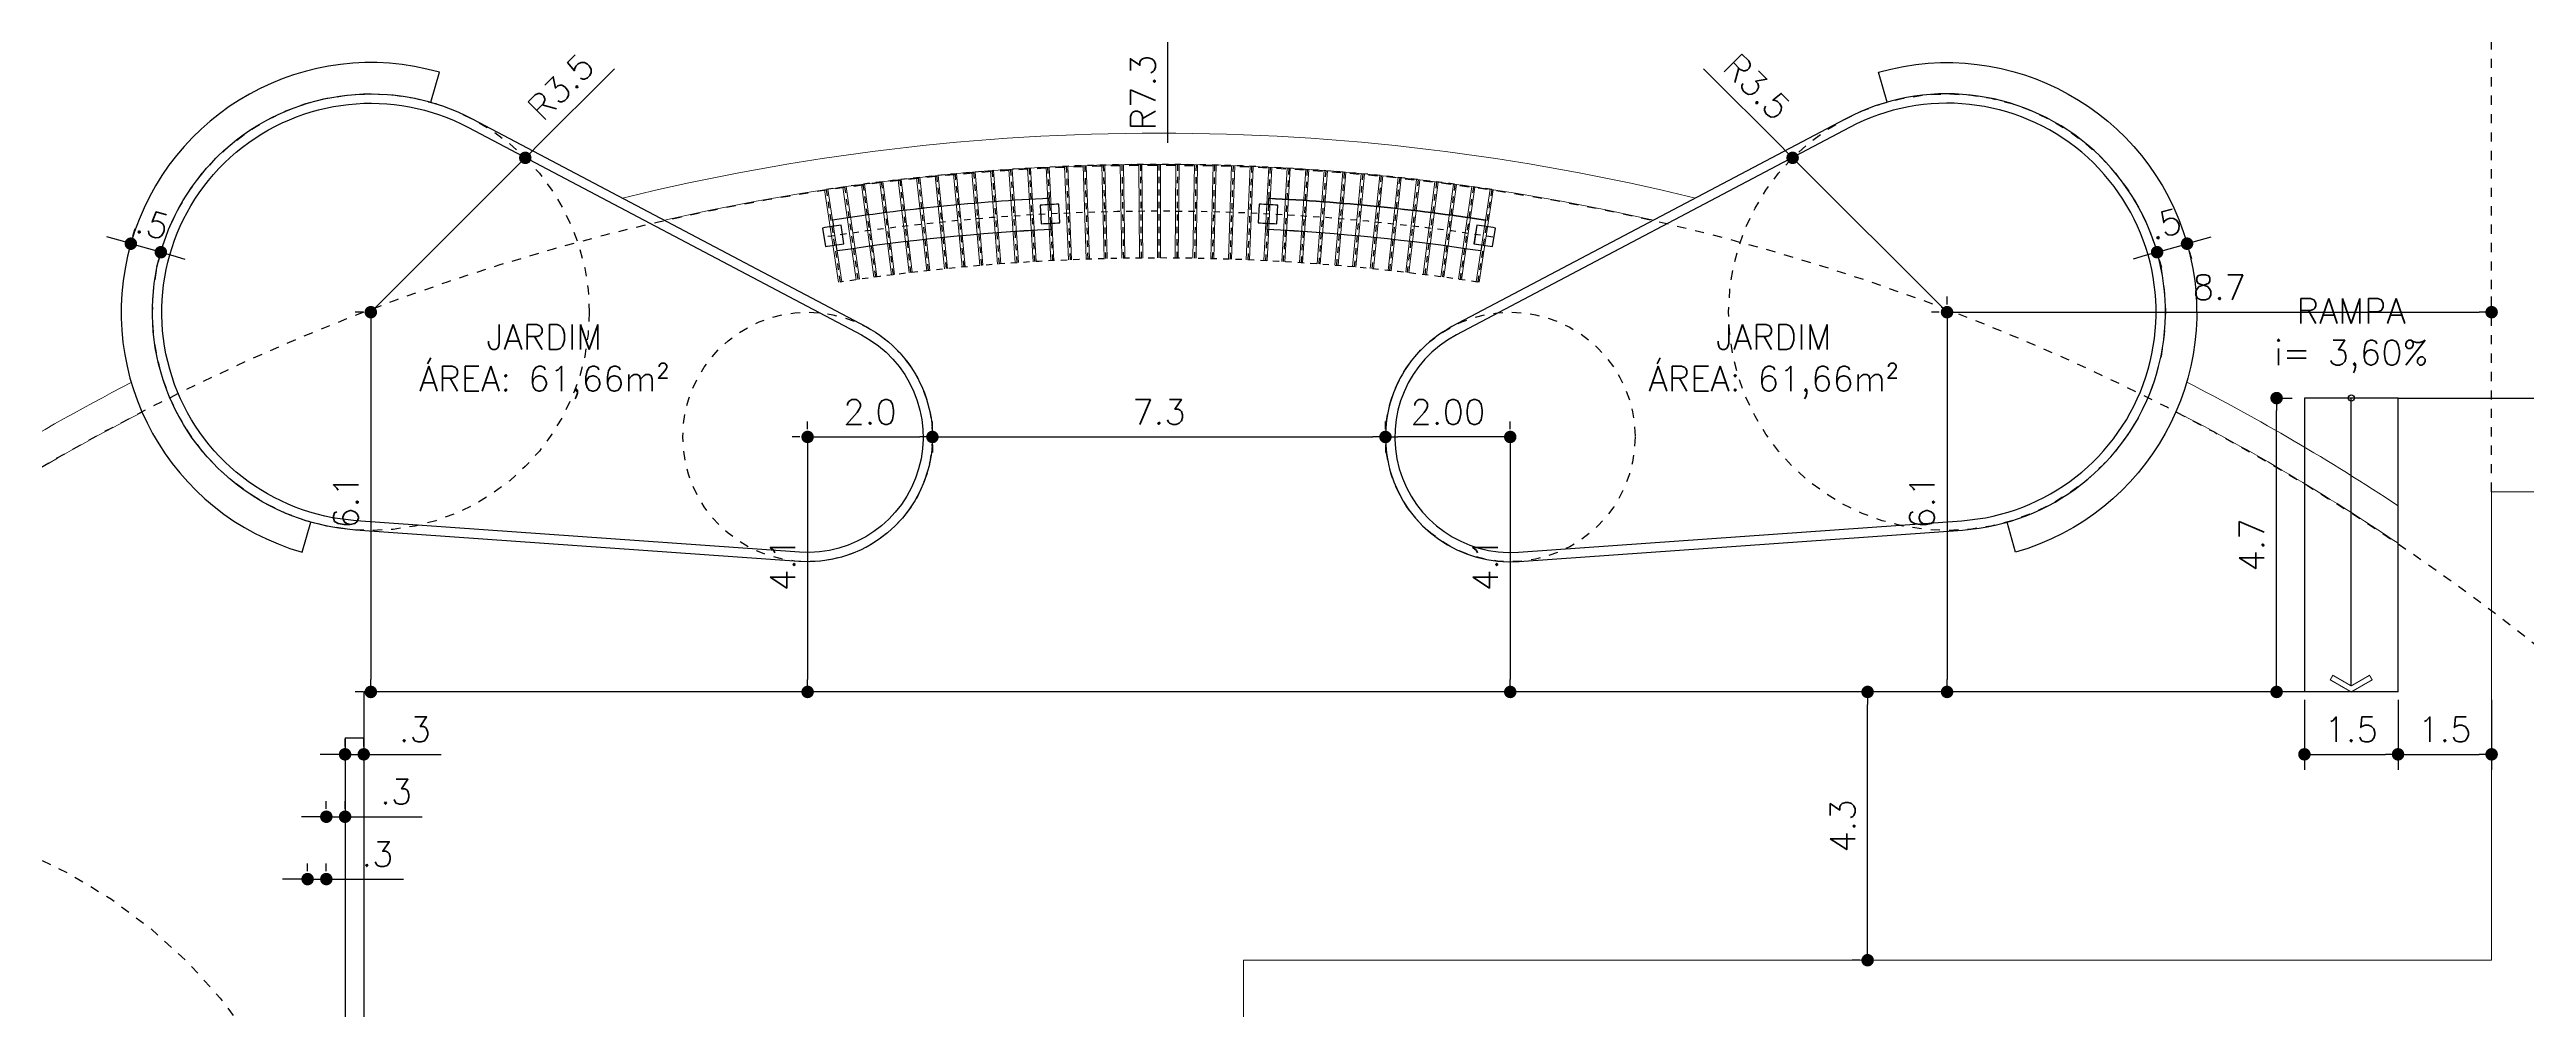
# Model space of a CAD drawing. Extents: x 387222 to 388513, y 9633222 to 9634061.
# Drawn here: x 387967.58 to 388007.27, y 9633348.58 to 9633363.97 of the extents above; entities that cross this region are included whole.
import ezdxf

# ---------------------------------------------------------------- set-up
doc = ezdxf.new("R2010")
doc.units = 0
doc.header["$LTSCALE"] = 0.049213
doc.header["$PDSIZE"] = -2.5
doc.linetypes.add('ACAD_PROJEÇÃO', pattern=[0.2, 0.1, -0.1])
doc.linetypes.add('DASHDOT', pattern=[1, 0.5, -0.25, 0, -0.25])
doc.layers.get('Defpoints').update_dxf_attribs({"color": 8})
for name, color, linetype in [('AI-Cotas', 12, 'Continuous'), ('BANCO', 2, 'Continuous'), ('Camada 1', 7, 'Continuous'), ('EIXO', 253, 'DASHDOT'), ('MEIO-FIO', 3, 'Continuous'), ('P2', 2, 'Continuous'), ('P6', 4, 'Continuous'), ('PROJEÇÃO', 8, 'ACAD_PROJEÇÃO'), ('Texto', 2, 'Continuous')]:
    doc.layers.add(name, color=color, linetype=linetype)
for name, color, linetype, lineweight in [('ARQ_ALVENARIA', 1, 'Continuous', 0), ('ARQ_PISO', 7, 'Continuous', 13), ('CARAMANCHÃO', 2, 'Continuous', 13)]:
    doc.layers.add(name, color=color, linetype=linetype, lineweight=lineweight)
doc.styles.add('COTA_200', font='romans.shx', dxfattribs={"height": 0.4})
doc.styles.add('RS200', font='romans.shx', dxfattribs={"height": 0.4})
doc.dimstyles.new('Cota 200', dxfattribs={"dimscale": 0.2, "dimtxt": 0.4, "dimasz": 1, "dimexe": 1.25, "dimexo": 0.625, "dimgap": 1, "dimtad": 1, "dimzin": 4, "dimdsep": 46, "dimtxsty": 'RS200', "dimblk": 'DOT', "dimcen": 0.1, "dimclrt": 2, "dimadec": 0, "dimazin": 0, "dimtfac": 1, "dimtix": 1, "dimtmove": 0, "dimatfit": 3, "dimldrblk": 'DOT', "dimfxl": 1, "dimarcsym": 0})

# ---------------------------------------------------------------- blocks, each defined once
blk = doc.blocks.new('Car 01')
at = {"layer": 'BANCO'}
for radius, start, end in [(35, 92.88, 98.5991), (35, 81.4009, 87.12), (34.5, 92.88, 98.5985), (34.5, 81.4015, 87.12)]:
    blk.add_arc((-0.291, -34.749), radius, start, end, dxfattribs=at)
at = {"layer": 'CARAMANCHÃO'}
for points in [[(-5.06, 0.429), (-4.86, -1.057)], [(-5.011, 0.436), (-4.81, -1.05)], [(-4.765, 0.468), (-4.577, -1.02)], [(-4.716, 0.474), (-4.528, -1.014)], [(-4.47, 0.504), (-4.295, -0.985)], [(-4.42, 0.51), (-4.245, -0.979)], [(-4.175, 0.538), (-4.012, -0.953)], [(-4.125, 0.544), (-3.962, -0.948)], [(-3.879, 0.569), (-3.728, -0.923)], [(-3.829, 0.574), (-3.679, -0.918)], [(-3.583, 0.598), (-3.445, -0.895)], [(-3.533, 0.603), (-3.395, -0.891)], [(-3.287, 0.625), (-3.161, -0.87)], [(-3.237, 0.629), (-3.111, -0.866)], [(-2.99, 0.648), (-2.877, -0.847)], [(-2.94, 0.652), (-2.827, -0.843)], [(-2.694, 0.67), (-2.593, -0.827)], [(-2.644, 0.673), (-2.543, -0.823)], [(-2.397, 0.689), (-2.309, -0.809)], [(-2.347, 0.692), (-2.259, -0.806)], [(-2.1, 0.705), (-2.024, -0.793)], [(-2.05, 0.708), (-1.974, -0.79)], [(-1.803, 0.719), (-1.74, -0.78)], [(-1.753, 0.721), (-1.69, -0.778)], [(-1.505, 0.73), (-1.455, -0.769)], [(-1.456, 0.732), (-1.405, -0.767)], [(-1.208, 0.739), (-1.171, -0.76)], [(-1.158, 0.741), (-1.121, -0.759)], [(-0.911, 0.746), (-0.886, -0.754)], [(-0.861, 0.747), (-0.836, -0.753)], [(-0.614, 0.75), (-0.601, -0.75)], [(-0.564, 0.75), (-0.551, -0.75)], [(-0.316, 0.751), (-0.316, -0.749)], [(-0.266, 0.751), (-0.266, -0.749)], [(-0.019, 0.75), (-0.031, -0.75)], [(0.031, 0.75), (0.019, -0.75)], [(0.279, 0.747), (0.254, -0.753)], [(0.329, 0.746), (0.304, -0.754)], [(0.576, 0.741), (0.538, -0.759)], [(0.626, 0.739), (0.588, -0.76)], [(0.873, 0.732), (0.823, -0.767)], [(0.923, 0.73), (0.873, -0.769)], [(1.17, 0.721), (1.108, -0.778)], [(1.22, 0.719), (1.158, -0.78)], [(1.468, 0.708), (1.392, -0.79)], [(1.518, 0.705), (1.442, -0.793)], [(1.765, 0.692), (1.677, -0.806)], [(1.814, 0.689), (1.727, -0.809)], [(2.061, 0.673), (1.961, -0.823)], [(2.111, 0.67), (2.011, -0.827)], [(2.358, 0.652), (2.245, -0.843)], [(2.408, 0.648), (2.295, -0.847)], [(2.655, 0.629), (2.529, -0.866)], [(2.704, 0.625), (2.579, -0.87)], [(2.951, 0.603), (2.813, -0.891)], [(3.001, 0.598), (2.863, -0.895)], [(3.247, 0.574), (3.096, -0.918)], [(3.297, 0.569), (3.146, -0.923)], [(3.543, 0.544), (3.38, -0.948)], [(3.592, 0.538), (3.429, -0.953)], [(3.838, 0.51), (3.663, -0.979)], [(3.888, 0.504), (3.712, -0.985)], [(4.133, 0.474), (3.945, -1.014)], [(4.183, 0.468), (3.995, -1.02)], [(4.428, 0.436), (4.228, -1.05)], [(4.478, 0.429), (4.277, -1.057)], [(-5.649, 0.345), (-5.424, -1.138)], [(-5.599, 0.352), (-5.374, -1.131)], [(-5.355, 0.388), (-5.142, -1.097)], [(-5.305, 0.395), (-5.092, -1.089)], [(4.723, 0.395), (4.51, -1.089)], [(4.772, 0.388), (4.56, -1.097)], [(5.017, 0.352), (4.792, -1.131)], [(5.067, 0.345), (4.841, -1.138)]]:
    blk.add_lwpolyline(points, dxfattribs=at)
at = {"layer": 'EIXO'}
for points in [[(-5.035, 0.433), (-4.835, -1.054)], [(-4.74, 0.471), (-4.552, -1.017)], [(-4.445, 0.507), (-4.27, -0.982)], [(-4.15, 0.541), (-3.987, -0.95)], [(-3.854, 0.572), (-3.703, -0.92)], [(-3.558, 0.601), (-3.42, -0.893)], [(-3.262, 0.627), (-3.136, -0.868)], [(-2.965, 0.65), (-2.852, -0.845)], [(-2.669, 0.672), (-2.568, -0.825)], [(-2.372, 0.69), (-2.284, -0.807)], [(-2.075, 0.706), (-1.999, -0.792)], [(-1.778, 0.72), (-1.715, -0.779)], [(-1.481, 0.731), (-1.43, -0.768)], [(-1.183, 0.74), (-1.146, -0.76)], [(-0.886, 0.746), (-0.861, -0.754)], [(-0.589, 0.75), (-0.576, -0.75)], [(-0.291, 0.751), (-0.291, -0.749)], [(0.006, 0.75), (-0.006, -0.75)], [(0.304, 0.746), (0.279, -0.754)], [(0.601, 0.74), (0.563, -0.76)], [(0.898, 0.731), (0.848, -0.768)], [(1.195, 0.72), (1.133, -0.779)], [(1.493, 0.706), (1.417, -0.792)], [(1.79, 0.69), (1.702, -0.807)], [(2.086, 0.672), (1.986, -0.825)], [(2.383, 0.65), (2.27, -0.845)], [(2.679, 0.627), (2.554, -0.868)], [(2.976, 0.601), (2.838, -0.893)], [(3.272, 0.572), (3.121, -0.92)], [(3.567, 0.541), (3.404, -0.95)], [(3.863, 0.507), (3.687, -0.982)], [(4.158, 0.471), (3.97, -1.017)], [(4.453, 0.433), (4.253, -1.054)], [(-5.624, 0.348), (-5.399, -1.135)], [(-5.33, 0.392), (-5.117, -1.093)], [(4.748, 0.392), (4.535, -1.093)], [(5.042, 0.348), (4.817, -1.135)]]:
    blk.add_lwpolyline(points, dxfattribs=at)
for radius, start, end in [(35.5, 81.36, 98.64), (34.75, 81.1385, 98.8615), (34, 81.36, 98.64)]:
    blk.add_arc((-0.291, -34.749), radius, start, end, dxfattribs=at)
at = {"layer": 'P6'}
for points in [[(-2.179, -0.201, -0.002168), (-1.88, -0.186), (-1.895, 0.113, 0.002149), (-2.194, 0.098)], [(1.297, -0.186, -0.002168), (1.597, -0.201), (1.612, 0.098, 0.002149), (1.313, 0.113)], [(-5.637, -0.565, -0.002168), (-5.34, -0.52), (-5.386, -0.224, 0.002149), (-5.682, -0.269)], [(4.758, -0.52, -0.002168), (5.055, -0.565), (5.1, -0.269, 0.002149), (4.803, -0.224)]]:
    blk.add_lwpolyline(points, format="xyb", close=True, dxfattribs=at)
blk = doc.blocks.new('_Dot')
at = {"color": 0, "linetype": 'ByBlock', "lineweight": -2}
blk.add_line((-0.5, 0), (-1, 0), dxfattribs=at)
at = {"color": 0, "linetype": 'ByBlock', "const_width": 0.5}
blk.add_lwpolyline([(-0.25, 0, 1), (0.25, 0, 1)], format="xyb", close=True, dxfattribs=at)
blk = doc.blocks.new('*D184')
at = {"layer": 'AI-Cotas', "color": 0, "lineweight": -2, "transparency": 16777216}
for p, q in [((387972.601, 9633359.757), (387972.476, 9633359.757)), ((387972.726, 9633359.557), (387972.726, 9633353.87)), ((387972.601, 9633353.67), (387972.476, 9633353.67))]:
    blk.add_line(p, q, dxfattribs=at)
at = {"layer": 'Defpoints', "color": 0, "transparency": 16777216}
for p in [(387972.726, 9633359.757), (387972.726, 9633353.67), (387972.726, 9633353.67)]:
    blk.add_point(p, dxfattribs=at)
at = {"layer": 'AI-Cotas', "color": 0, "lineweight": -2, "transparency": 16777216, "xscale": 0.2, "yscale": 0.2, "zscale": 0.2}
for p, rotation in [((387972.726, 9633359.757), 90), ((387972.726, 9633353.67), 270)]:
    blk.add_blockref('_Dot', p, dxfattribs=dict(at, rotation=rotation))
at = {"layer": 'AI-Cotas', "color": 2, "transparency": 16777216, "insert": (387972.326, 9633356.713), "char_height": 0.4, "attachment_point": 5, "rotation": 90, "style": 'RS200'}
blk.add_mtext('6.1', dxfattribs=at)
blk = doc.blocks.new('*D185')
at = {"layer": 'AI-Cotas', "color": 0, "lineweight": -2, "transparency": 16777216}
for p, q in [((387979.601, 9633357.757), (387979.476, 9633357.757)), ((387979.726, 9633357.557), (387979.726, 9633353.87)), ((387979.601, 9633353.67), (387979.476, 9633353.67))]:
    blk.add_line(p, q, dxfattribs=at)
at = {"layer": 'Defpoints', "color": 0, "transparency": 16777216}
for p in [(387979.726, 9633357.757), (387979.726, 9633353.67), (387979.726, 9633353.67)]:
    blk.add_point(p, dxfattribs=at)
at = {"layer": 'AI-Cotas', "color": 0, "lineweight": -2, "transparency": 16777216, "xscale": 0.2, "yscale": 0.2, "zscale": 0.2}
for p, rotation in [((387979.726, 9633357.757), 90), ((387979.726, 9633353.67), 270)]:
    blk.add_blockref('_Dot', p, dxfattribs=dict(at, rotation=rotation))
at = {"layer": 'AI-Cotas', "color": 2, "transparency": 16777216, "insert": (387979.326, 9633355.713), "char_height": 0.4, "attachment_point": 5, "rotation": 90, "style": 'RS200'}
blk.add_mtext('4.1', dxfattribs=at)
blk = doc.blocks.new('*D186')
at = {"layer": 'AI-Cotas', "color": 0, "lineweight": -2, "transparency": 16777216}
for p, q in [((387976.629, 9633363.659), (387975.342, 9633362.373)), ((387972.726, 9633359.757), (387975.201, 9633362.231))]:
    blk.add_line(p, q, dxfattribs=at)
at = {"layer": 'Defpoints', "color": 0, "transparency": 16777216}
for p in [(387975.201, 9633362.231), (387972.726, 9633359.757)]:
    blk.add_point(p, dxfattribs=at)
at = {"layer": 'AI-Cotas', "color": 0, "lineweight": -2, "transparency": 16777216, "xscale": 0.2, "yscale": 0.2, "zscale": 0.2, "rotation": 225.0000001078052}
blk.add_blockref('_Dot', (387975.201, 9633362.231), dxfattribs=at)
at = {"layer": 'AI-Cotas', "color": 2, "transparency": 16777216, "insert": (387975.773, 9633363.37), "char_height": 0.4, "attachment_point": 5, "rotation": 45, "style": 'RS200'}
blk.add_mtext('R3.5', dxfattribs=at)
blk = doc.blocks.new('*D187')
at = {"layer": 'AI-Cotas', "color": 0, "lineweight": -2, "transparency": 16777216}
for p, q in [((387979.726, 9633357.882), (387979.726, 9633358.007)), ((387979.926, 9633357.757), (387981.526, 9633357.757)), ((387981.726, 9633357.632), (387981.726, 9633357.507))]:
    blk.add_line(p, q, dxfattribs=at)
at = {"layer": 'Defpoints', "color": 0, "transparency": 16777216}
for p in [(387979.726, 9633357.757), (387981.726, 9633357.757), (387981.726, 9633357.757)]:
    blk.add_point(p, dxfattribs=at)
at = {"layer": 'AI-Cotas', "color": 0, "lineweight": -2, "transparency": 16777216, "xscale": 0.2, "yscale": 0.2, "zscale": 0.2, "rotation": 180}
blk.add_blockref('_Dot', (387979.726, 9633357.757), dxfattribs=at)
at = {"layer": 'AI-Cotas', "color": 0, "lineweight": -2, "transparency": 16777216, "xscale": 0.2, "yscale": 0.2, "zscale": 0.2}
blk.add_blockref('_Dot', (387981.726, 9633357.757), dxfattribs=at)
at = {"layer": 'AI-Cotas', "color": 2, "transparency": 16777216, "insert": (387980.726, 9633358.157), "char_height": 0.4, "attachment_point": 5, "style": 'RS200'}
blk.add_mtext('2.0', dxfattribs=at)
blk = doc.blocks.new('*D188')
at = {"layer": 'AI-Cotas', "color": 0, "lineweight": -2, "transparency": 16777216}
for p, q in [((387997.861, 9633359.757), (387997.736, 9633359.757)), ((387997.986, 9633359.557), (387997.986, 9633353.87)), ((387997.861, 9633353.67), (387997.736, 9633353.67))]:
    blk.add_line(p, q, dxfattribs=at)
at = {"layer": 'Defpoints', "color": 0, "transparency": 16777216}
for p in [(387997.986, 9633359.757), (387997.986, 9633353.67), (387997.986, 9633353.67)]:
    blk.add_point(p, dxfattribs=at)
at = {"layer": 'AI-Cotas', "color": 0, "lineweight": -2, "transparency": 16777216, "xscale": 0.2, "yscale": 0.2, "zscale": 0.2}
for p, rotation in [((387997.986, 9633359.757), 90), ((387997.986, 9633353.67), 270)]:
    blk.add_blockref('_Dot', p, dxfattribs=dict(at, rotation=rotation))
at = {"layer": 'AI-Cotas', "color": 2, "transparency": 16777216, "insert": (387997.586, 9633356.713), "char_height": 0.4, "attachment_point": 5, "rotation": 90, "style": 'RS200'}
blk.add_mtext('6.1', dxfattribs=at)
blk = doc.blocks.new('*D189')
at = {"layer": 'AI-Cotas', "color": 0, "lineweight": -2, "transparency": 16777216}
for p, q in [((387990.861, 9633357.757), (387990.736, 9633357.757)), ((387990.986, 9633357.557), (387990.986, 9633353.87)), ((387990.861, 9633353.67), (387990.736, 9633353.67))]:
    blk.add_line(p, q, dxfattribs=at)
at = {"layer": 'Defpoints', "color": 0, "transparency": 16777216}
for p in [(387990.986, 9633357.757), (387990.986, 9633353.67), (387990.986, 9633353.67)]:
    blk.add_point(p, dxfattribs=at)
at = {"layer": 'AI-Cotas', "color": 0, "lineweight": -2, "transparency": 16777216, "xscale": 0.2, "yscale": 0.2, "zscale": 0.2}
for p, rotation in [((387990.986, 9633357.757), 90), ((387990.986, 9633353.67), 270)]:
    blk.add_blockref('_Dot', p, dxfattribs=dict(at, rotation=rotation))
at = {"layer": 'AI-Cotas', "color": 2, "transparency": 16777216, "insert": (387990.586, 9633355.713), "char_height": 0.4, "attachment_point": 5, "rotation": 90, "style": 'RS200'}
blk.add_mtext('4.1', dxfattribs=at)
blk = doc.blocks.new('*D190')
at = {"layer": 'AI-Cotas', "color": 0, "lineweight": -2, "transparency": 16777216}
for p, q in [((387994.084, 9633363.659), (387995.37, 9633362.373)), ((387997.986, 9633359.757), (387995.511, 9633362.231))]:
    blk.add_line(p, q, dxfattribs=at)
at = {"layer": 'Defpoints', "color": 0, "transparency": 16777216}
for p in [(387995.511, 9633362.231), (387997.986, 9633359.757)]:
    blk.add_point(p, dxfattribs=at)
at = {"layer": 'AI-Cotas', "color": 0, "lineweight": -2, "transparency": 16777216, "xscale": 0.2, "yscale": 0.2, "zscale": 0.2, "rotation": 314.9999999137558}
blk.add_blockref('_Dot', (387995.511, 9633362.231), dxfattribs=at)
at = {"layer": 'AI-Cotas', "color": 2, "transparency": 16777216, "insert": (387994.939, 9633363.37), "char_height": 0.4, "attachment_point": 5, "rotation": 315, "style": 'RS200'}
blk.add_mtext('R3.5', dxfattribs=at)
blk = doc.blocks.new('*D191')
at = {"layer": 'AI-Cotas', "color": 0, "lineweight": -2, "transparency": 16777216}
for p, q in [((387990.986, 9633357.882), (387990.986, 9633358.007)), ((387988.986, 9633357.632), (387988.986, 9633357.507)), ((387990.786, 9633357.757), (387989.186, 9633357.757))]:
    blk.add_line(p, q, dxfattribs=at)
at = {"layer": 'Defpoints', "color": 0, "transparency": 16777216}
for p in [(387988.986, 9633357.757), (387988.986, 9633357.757), (387990.986, 9633357.757)]:
    blk.add_point(p, dxfattribs=at)
at = {"layer": 'AI-Cotas', "color": 0, "lineweight": -2, "transparency": 16777216, "xscale": 0.2, "yscale": 0.2, "zscale": 0.2, "rotation": 180}
blk.add_blockref('_Dot', (387988.986, 9633357.757), dxfattribs=at)
at = {"layer": 'AI-Cotas', "color": 0, "lineweight": -2, "transparency": 16777216, "xscale": 0.2, "yscale": 0.2, "zscale": 0.2}
blk.add_blockref('_Dot', (387990.986, 9633357.757), dxfattribs=at)
at = {"layer": 'AI-Cotas', "color": 2, "transparency": 16777216, "insert": (387989.986, 9633358.157), "char_height": 0.4, "attachment_point": 5, "style": 'RS200'}
blk.add_mtext('2.00', dxfattribs=at)
blk = doc.blocks.new('*D199')
at = {"layer": 'AI-Cotas', "color": 0, "lineweight": -2, "transparency": 16777216}
for p, q in [((387997.986, 9633359.882), (387997.986, 9633360.007)), ((388006.713, 9633359.882), (388006.713, 9633360.007)), ((387998.186, 9633359.757), (388006.513, 9633359.757))]:
    blk.add_line(p, q, dxfattribs=at)
at = {"layer": 'Defpoints', "color": 0, "transparency": 16777216}
for p in [(387997.986, 9633359.757), (388006.713, 9633359.757), (388006.713, 9633359.757)]:
    blk.add_point(p, dxfattribs=at)
at = {"layer": 'AI-Cotas', "color": 0, "lineweight": -2, "transparency": 16777216, "xscale": 0.2, "yscale": 0.2, "zscale": 0.2, "rotation": 180}
blk.add_blockref('_Dot', (387997.986, 9633359.757), dxfattribs=at)
at = {"layer": 'AI-Cotas', "color": 0, "lineweight": -2, "transparency": 16777216, "xscale": 0.2, "yscale": 0.2, "zscale": 0.2}
blk.add_blockref('_Dot', (388006.713, 9633359.757), dxfattribs=at)
at = {"layer": 'AI-Cotas', "color": 2, "transparency": 16777216, "insert": (388002.35, 9633360.157), "char_height": 0.4, "attachment_point": 5, "style": 'RS200'}
blk.add_mtext('8.7', dxfattribs=at)
blk = doc.blocks.new('*D200')
at = {"layer": 'AI-Cotas', "color": 0, "lineweight": -2, "transparency": 16777216}
for p, q in [((387981.726, 9633357.882), (387981.726, 9633358.007)), ((387988.986, 9633357.882), (387988.986, 9633358.007)), ((387981.926, 9633357.757), (387988.786, 9633357.757))]:
    blk.add_line(p, q, dxfattribs=at)
at = {"layer": 'Defpoints', "color": 0, "transparency": 16777216}
for p in [(387981.726, 9633357.757), (387988.986, 9633357.757), (387988.986, 9633357.757)]:
    blk.add_point(p, dxfattribs=at)
at = {"layer": 'AI-Cotas', "color": 0, "lineweight": -2, "transparency": 16777216, "xscale": 0.2, "yscale": 0.2, "zscale": 0.2, "rotation": 180}
blk.add_blockref('_Dot', (387981.726, 9633357.757), dxfattribs=at)
at = {"layer": 'AI-Cotas', "color": 0, "lineweight": -2, "transparency": 16777216, "xscale": 0.2, "yscale": 0.2, "zscale": 0.2}
blk.add_blockref('_Dot', (387988.986, 9633357.757), dxfattribs=at)
at = {"layer": 'AI-Cotas', "color": 2, "transparency": 16777216, "insert": (387985.356, 9633358.157), "char_height": 0.4, "attachment_point": 5, "style": 'RS200'}
blk.add_mtext('7.3', dxfattribs=at)
blk = doc.blocks.new('*D219')
at = {"layer": 'AI-Cotas', "color": 0, "lineweight": -2, "transparency": 16777216}
for p, q in [((387985.5, 9633371.739), (387985.5, 9633364.489)), ((387985.5, 9633362.47), (387985.5, 9633364.289))]:
    blk.add_line(p, q, dxfattribs=at)
at = {"layer": 'Defpoints', "color": 0, "transparency": 16777216}
for p in [(387985.5, 9633371.739), (387985.5, 9633364.489)]:
    blk.add_point(p, dxfattribs=at)
at = {"layer": 'AI-Cotas', "color": 0, "lineweight": -2, "transparency": 16777216, "xscale": 0.2, "yscale": 0.2, "zscale": 0.2, "rotation": 90}
blk.add_blockref('_Dot', (387985.5, 9633364.489), dxfattribs=at)
at = {"layer": 'AI-Cotas', "color": 2, "transparency": 16777216, "insert": (387985.1, 9633363.279), "char_height": 0.4, "attachment_point": 5, "rotation": 90, "style": 'RS200'}
blk.add_mtext('R7.3', dxfattribs=at)
blk = doc.blocks.new('*D303')
at = {"layer": 'AI-Cotas', "color": 0, "lineweight": -2, "transparency": 16777216}
for p, q in [((387996.588, 9633353.67), (387996.463, 9633353.67)), ((387996.713, 9633349.57), (387996.713, 9633353.47)), ((387996.588, 9633349.37), (387996.463, 9633349.37))]:
    blk.add_line(p, q, dxfattribs=at)
at = {"layer": 'Defpoints', "color": 0, "transparency": 16777216}
for p in [(387996.713, 9633353.67), (387996.713, 9633353.67), (387996.713, 9633349.37)]:
    blk.add_point(p, dxfattribs=at)
at = {"layer": 'AI-Cotas', "color": 0, "lineweight": -2, "transparency": 16777216, "xscale": 0.2, "yscale": 0.2, "zscale": 0.2}
for p, rotation in [((387996.713, 9633353.67), 90), ((387996.713, 9633349.37), 270)]:
    blk.add_blockref('_Dot', p, dxfattribs=dict(at, rotation=rotation))
at = {"layer": 'AI-Cotas', "color": 2, "transparency": 16777216, "insert": (387996.313, 9633351.52), "char_height": 0.4, "attachment_point": 5, "rotation": 90, "style": 'RS200'}
blk.add_mtext('4.3', dxfattribs=at)
blk = doc.blocks.new('*D305')
at = {"layer": 'AI-Cotas', "color": 0, "lineweight": -2, "transparency": 16777216}
for p, q in [((387972.313, 9633352.795), (387972.313, 9633352.92)), ((387972.613, 9633352.795), (387972.613, 9633352.92)), ((387972.113, 9633352.67), (387971.913, 9633352.67)), ((387972.313, 9633352.67), (387972.613, 9633352.67)), ((387972.813, 9633352.67), (387973.851, 9633352.67))]:
    blk.add_line(p, q, dxfattribs=at)
at = {"layer": 'Defpoints', "color": 0, "transparency": 16777216}
for p in [(387972.313, 9633352.67), (387972.613, 9633352.67), (387972.613, 9633352.67)]:
    blk.add_point(p, dxfattribs=at)
at = {"layer": 'AI-Cotas', "color": 0, "lineweight": -2, "transparency": 16777216, "xscale": 0.2, "yscale": 0.2, "zscale": 0.2}
blk.add_blockref('_Dot', (387972.313, 9633352.67), dxfattribs=at)
at = {"layer": 'AI-Cotas', "color": 0, "lineweight": -2, "transparency": 16777216, "xscale": 0.2, "yscale": 0.2, "zscale": 0.2, "rotation": 180}
blk.add_blockref('_Dot', (387972.613, 9633352.67), dxfattribs=at)
at = {"layer": 'AI-Cotas', "color": 2, "transparency": 16777216, "insert": (387973.432, 9633353.07), "char_height": 0.4, "attachment_point": 5, "style": 'RS200'}
blk.add_mtext('.3', dxfattribs=at)
blk = doc.blocks.new('*D306')
at = {"layer": 'AI-Cotas', "color": 0, "lineweight": -2, "transparency": 16777216}
for p, q in [((387971.813, 9633351.67), (387971.613, 9633351.67)), ((387972.013, 9633351.795), (387972.013, 9633351.92)), ((387972.013, 9633351.67), (387972.313, 9633351.67)), ((387972.313, 9633351.795), (387972.313, 9633351.92)), ((387972.513, 9633351.67), (387973.551, 9633351.67))]:
    blk.add_line(p, q, dxfattribs=at)
at = {"layer": 'Defpoints', "color": 0, "transparency": 16777216}
for p in [(387972.013, 9633351.67), (387972.313, 9633351.67), (387972.313, 9633351.67)]:
    blk.add_point(p, dxfattribs=at)
at = {"layer": 'AI-Cotas', "color": 0, "lineweight": -2, "transparency": 16777216, "xscale": 0.2, "yscale": 0.2, "zscale": 0.2}
blk.add_blockref('_Dot', (387972.013, 9633351.67), dxfattribs=at)
at = {"layer": 'AI-Cotas', "color": 0, "lineweight": -2, "transparency": 16777216, "xscale": 0.2, "yscale": 0.2, "zscale": 0.2, "rotation": 180}
blk.add_blockref('_Dot', (387972.313, 9633351.67), dxfattribs=at)
at = {"layer": 'AI-Cotas', "color": 2, "transparency": 16777216, "insert": (387973.132, 9633352.07), "char_height": 0.4, "attachment_point": 5, "style": 'RS200'}
blk.add_mtext('.3', dxfattribs=at)
blk = doc.blocks.new('*D307')
at = {"layer": 'AI-Cotas', "color": 0, "lineweight": -2, "transparency": 16777216}
for p, q in [((387971.713, 9633350.795), (387971.713, 9633350.92)), ((387972.013, 9633350.795), (387972.013, 9633350.92)), ((387971.513, 9633350.67), (387971.313, 9633350.67)), ((387971.713, 9633350.67), (387972.013, 9633350.67)), ((387972.213, 9633350.67), (387973.251, 9633350.67))]:
    blk.add_line(p, q, dxfattribs=at)
at = {"layer": 'Defpoints', "color": 0, "transparency": 16777216}
for p in [(387971.713, 9633350.67), (387972.013, 9633350.67), (387972.013, 9633350.67)]:
    blk.add_point(p, dxfattribs=at)
at = {"layer": 'AI-Cotas', "color": 0, "lineweight": -2, "transparency": 16777216, "xscale": 0.2, "yscale": 0.2, "zscale": 0.2}
blk.add_blockref('_Dot', (387971.713, 9633350.67), dxfattribs=at)
at = {"layer": 'AI-Cotas', "color": 0, "lineweight": -2, "transparency": 16777216, "xscale": 0.2, "yscale": 0.2, "zscale": 0.2, "rotation": 180}
blk.add_blockref('_Dot', (387972.013, 9633350.67), dxfattribs=at)
at = {"layer": 'AI-Cotas', "color": 2, "transparency": 16777216, "insert": (387972.832, 9633351.07), "char_height": 0.4, "attachment_point": 5, "style": 'RS200'}
blk.add_mtext('.3', dxfattribs=at)
blk = doc.blocks.new('*D411')
at = {"layer": 'AI-Cotas', "color": 0, "lineweight": -2, "transparency": 16777216}
for p, q in [((388003.338, 9633358.38), (388003.517, 9633358.38)), ((388003.267, 9633353.87), (388003.267, 9633358.18)), ((388003.142, 9633353.67), (388003.017, 9633353.67))]:
    blk.add_line(p, q, dxfattribs=at)
at = {"layer": 'Defpoints', "color": 0, "transparency": 16777216}
for p in [(388003.213, 9633358.38), (388003.267, 9633358.38), (388003.267, 9633353.67)]:
    blk.add_point(p, dxfattribs=at)
at = {"layer": 'AI-Cotas', "color": 0, "lineweight": -2, "transparency": 16777216, "xscale": 0.2, "yscale": 0.2, "zscale": 0.2}
for p, rotation in [((388003.267, 9633358.38), 90), ((388003.267, 9633353.67), 270)]:
    blk.add_blockref('_Dot', p, dxfattribs=dict(at, rotation=rotation))
at = {"layer": 'AI-Cotas', "color": 2, "transparency": 16777216, "insert": (388002.867, 9633356.025), "char_height": 0.4, "attachment_point": 5, "rotation": 90, "style": 'RS200'}
blk.add_mtext('4.7', dxfattribs=at)
blk = doc.blocks.new('*D412')
at = {"layer": 'AI-Cotas', "color": 0, "lineweight": -2, "transparency": 16777216}
for p, q in [((388003.713, 9633353.545), (388003.713, 9633352.42)), ((388005.213, 9633353.545), (388005.213, 9633352.42)), ((388003.913, 9633352.67), (388005.013, 9633352.67))]:
    blk.add_line(p, q, dxfattribs=at)
at = {"layer": 'Defpoints', "color": 0, "transparency": 16777216}
for p in [(388003.713, 9633353.67), (388005.213, 9633353.67), (388005.213, 9633352.67)]:
    blk.add_point(p, dxfattribs=at)
at = {"layer": 'AI-Cotas', "color": 0, "lineweight": -2, "transparency": 16777216, "xscale": 0.2, "yscale": 0.2, "zscale": 0.2, "rotation": 180}
blk.add_blockref('_Dot', (388003.713, 9633352.67), dxfattribs=at)
at = {"layer": 'AI-Cotas', "color": 0, "lineweight": -2, "transparency": 16777216, "xscale": 0.2, "yscale": 0.2, "zscale": 0.2}
blk.add_blockref('_Dot', (388005.213, 9633352.67), dxfattribs=at)
at = {"layer": 'AI-Cotas', "color": 2, "transparency": 16777216, "insert": (388004.463, 9633353.07), "char_height": 0.4, "attachment_point": 5, "style": 'RS200'}
blk.add_mtext('1.5', dxfattribs=at)
blk = doc.blocks.new('*D415')
at = {"layer": 'AI-Cotas', "color": 0, "lineweight": -2, "transparency": 16777216}
for p, q in [((387968.688, 9633360.91), (387968.495, 9633360.965)), ((387969.361, 9633360.718), (387968.88, 9633360.855)), ((387968.914, 9633360.976), (387968.949, 9633361.096)), ((387969.326, 9633360.598), (387969.292, 9633360.478)), ((387969.553, 9633360.663), (387969.745, 9633360.608))]:
    blk.add_line(p, q, dxfattribs=at)
at = {"layer": 'Defpoints', "color": 0, "transparency": 16777216}
for p in [(387968.88, 9633360.855), (387968.88, 9633360.855), (387969.361, 9633360.718)]:
    blk.add_point(p, dxfattribs=at)
at = {"layer": 'AI-Cotas', "color": 0, "lineweight": -2, "transparency": 16777216, "xscale": 0.2, "yscale": 0.2, "zscale": 0.2}
for p, rotation in [((387968.88, 9633360.855), 344.0546040331019), ((387969.361, 9633360.718), 164.0546040331019)]:
    blk.add_blockref('_Dot', p, dxfattribs=dict(at, rotation=rotation))
at = {"layer": 'AI-Cotas', "color": 2, "transparency": 16777216, "insert": (387969.23, 9633361.171), "char_height": 0.4, "attachment_point": 5, "rotation": 344.0546, "style": 'RS200'}
blk.add_mtext('.5', dxfattribs=at)
blk = doc.blocks.new('*D416')
at = {"layer": 'AI-Cotas', "color": 0, "lineweight": -2, "transparency": 16777216}
for p, q in [((388001.352, 9633360.718), (388001.832, 9633360.855)), ((388002.025, 9633360.91), (388002.217, 9633360.965)), ((388001.159, 9633360.663), (388000.967, 9633360.608)), ((388001.386, 9633360.598), (388001.42, 9633360.478)), ((388001.867, 9633360.735), (388001.901, 9633360.615))]:
    blk.add_line(p, q, dxfattribs=at)
at = {"layer": 'Defpoints', "color": 0, "transparency": 16777216}
for p in [(388001.832, 9633360.855), (388001.832, 9633360.855), (388001.352, 9633360.718)]:
    blk.add_point(p, dxfattribs=at)
at = {"layer": 'AI-Cotas', "color": 0, "lineweight": -2, "transparency": 16777216, "xscale": 0.2, "yscale": 0.2, "zscale": 0.2}
for p, rotation in [((388001.352, 9633360.718), 15.94539589175936), ((388001.832, 9633360.855), 195.9453958917594)]:
    blk.add_blockref('_Dot', p, dxfattribs=dict(at, rotation=rotation))
at = {"layer": 'AI-Cotas', "color": 2, "transparency": 16777216, "insert": (388001.482, 9633361.171), "char_height": 0.4, "attachment_point": 5, "rotation": 15.9454, "style": 'RS200'}
blk.add_mtext('.5', dxfattribs=at)
blk = doc.blocks.new('*D477')
at = {"layer": 'AI-Cotas', "color": 0, "lineweight": -2, "transparency": 16777216}
for p, q in [((388005.213, 9633353.545), (388005.213, 9633352.42)), ((388006.713, 9633353.545), (388006.713, 9633352.42)), ((388005.413, 9633352.67), (388006.513, 9633352.67))]:
    blk.add_line(p, q, dxfattribs=at)
at = {"layer": 'Defpoints', "color": 0, "transparency": 16777216}
for p in [(388005.213, 9633353.67), (388006.713, 9633353.67), (388006.713, 9633352.67)]:
    blk.add_point(p, dxfattribs=at)
at = {"layer": 'AI-Cotas', "color": 0, "lineweight": -2, "transparency": 16777216, "xscale": 0.2, "yscale": 0.2, "zscale": 0.2, "rotation": 180}
blk.add_blockref('_Dot', (388005.213, 9633352.67), dxfattribs=at)
at = {"layer": 'AI-Cotas', "color": 0, "lineweight": -2, "transparency": 16777216, "xscale": 0.2, "yscale": 0.2, "zscale": 0.2}
blk.add_blockref('_Dot', (388006.713, 9633352.67), dxfattribs=at)
at = {"layer": 'AI-Cotas', "color": 2, "transparency": 16777216, "insert": (388005.963, 9633353.07), "char_height": 0.4, "attachment_point": 5, "style": 'RS200'}
blk.add_mtext('1.5', dxfattribs=at)

msp = doc.modelspace()

# ---------------------------------------------------------------- linework, layer by layer
at = {"layer": 'ARQ_ALVENARIA'}
msp.add_lwpolyline([(388006.713, 9633331.86), (388006.713, 9633339.37), (387986.713, 9633339.37), (387986.713, 9633349.37), (388006.713, 9633349.37), (388006.713, 9633356.88), (388014.713, 9633356.88), (388014.713, 9633351.87), (388022.713, 9633351.87), (388022.713, 9633336.87), (388014.713, 9633336.87), (388014.713, 9633331.86)], close=True, dxfattribs=at)
at = {"layer": 'ARQ_PISO'}
for points in [[(387993.953, 9633361.585, 0.121149), (387976.76, 9633361.585)], [(387993.281, 9633361.23, 0.11305), (387977.431, 9633361.23)], [(387968.888, 9633358.629, 0.077728), (387959.9, 9633352.072, -0.585999), (387944.786, 9633356.332, -0.585999)], [(388005.213, 9633356.655, 0.027271), (388001.827, 9633358.637)], [(387969.061, 9633358.155, 0.077278), (387960.254, 9633351.718, -0.535408), (387944.749, 9633354.825, -0.535408)], [(388005.213, 9633356.053, 0.029153), (388001.655, 9633358.163)]]:
    msp.add_lwpolyline(points, format="xyb", dxfattribs=at)
at = {"layer": 'BANCO'}
for points in [[(387973.688, 9633363.122), (387973.825, 9633363.603, 0.999985), (387971.627, 9633355.91), (387971.765, 9633356.391)], [(387996.887, 9633363.603, -0.999981), (387999.085, 9633355.91)], [(387983.603, 9633361.481), (387983.598, 9633361.582, 0.024959), (387980.123, 9633361.233), (387980.138, 9633361.133)], [(387987.11, 9633361.481), (387987.115, 9633361.582, -0.024959), (387990.589, 9633361.233), (387990.574, 9633361.133)], [(387983.618, 9633361.182), (387983.623, 9633361.083, 0.024957), (387980.198, 9633360.738), (387980.183, 9633360.836)], [(387990.529, 9633360.836), (387990.514, 9633360.738, 0.024957), (387987.09, 9633361.083), (387987.095, 9633361.182)]]:
    msp.add_lwpolyline(points, format="xyb", dxfattribs=at)
for points in [[(387997.025, 9633363.122), (387996.887, 9633363.603)], [(387999.085, 9633355.91), (387998.948, 9633356.391)]]:
    msp.add_lwpolyline(points, dxfattribs=at)
for points in [[(387983.468, 9633361.174, -0.002168), (387983.768, 9633361.189), (387983.753, 9633361.488, 0.002149), (387983.453, 9633361.473)], [(387986.945, 9633361.189, -0.002168), (387987.244, 9633361.174), (387987.259, 9633361.473, 0.002149), (387986.96, 9633361.488)], [(387980.01, 9633360.81, -0.002168), (387980.307, 9633360.855), (387980.262, 9633361.151, 0.002149), (387979.965, 9633361.106)], [(387990.406, 9633360.855, -0.002168), (387990.702, 9633360.81), (387990.747, 9633361.106, 0.002149), (387990.451, 9633361.151)]]:
    msp.add_lwpolyline(points, format="xyb", close=True, dxfattribs=at)
at = {"layer": 'MEIO-FIO'}
for points in [[(387979.585, 9633355.762), (387972.479, 9633356.265, -1.232486), (387974.36, 9633362.852), (387980.66, 9633359.525, -0.811368), (387979.585, 9633355.762)], [(387991.128, 9633355.762), (387998.234, 9633356.265, 1.232486), (387996.352, 9633362.852), (387990.052, 9633359.525, 0.811368), (387991.128, 9633355.762)]]:
    msp.add_lwpolyline(points, format="xyb", dxfattribs=at)
for points in [[(387979.595, 9633355.911), (387972.489, 9633356.415, -1.232486), (387974.29, 9633362.719), (387980.59, 9633359.393, -0.811368)], [(387991.117, 9633355.911), (387998.223, 9633356.415, 1.232486), (387996.422, 9633362.719), (387990.122, 9633359.393, 0.811368)]]:
    msp.add_lwpolyline(points, format="xyb", close=True, dxfattribs=at)
at = {"layer": 'P2'}
for points in [[(388005.213, 9633358.38), (388003.713, 9633358.38), (388003.713, 9633353.67)], [(388004.463, 9633353.767), (388004.463, 9633358.38)], [(388005.213, 9633353.67), (388005.213, 9633358.38), (388016.213, 9633358.38), (388016.213, 9633353.37), (388024.213, 9633353.37), (388024.213, 9633335.37), (388016.213, 9633335.37), (388016.213, 9633330.36), (388005.213, 9633330.36), (388005.213, 9633335.07)], [(388005.213, 9633353.67), (387972.613, 9633353.67)], [(387972.613, 9633353.67), (387972.613, 9633335.07)], [(387972.313, 9633352.935), (387972.313, 9633334.77)]]:
    msp.add_lwpolyline(points, dxfattribs=at)
at = {"layer": 'P2', "const_width": 0.0168}
msp.add_lwpolyline([(388004.799, 9633353.864), (388004.757, 9633353.937), (388004.463, 9633353.767), (388004.169, 9633353.937), (388004.127, 9633353.864), (388004.463, 9633353.67)], close=True, dxfattribs=at)
at = {"layer": 'P2'}
msp.add_circle((388004.463, 9633358.38), 0.05, dxfattribs=at)
at = {"layer": 'PROJEÇÃO', "ltscale": 30}
msp.add_lwpolyline([(388006.713, 9633356.88), (388006.713, 9633374.318)], dxfattribs=at)
for centre, radius in [((387972.726, 9633359.757), 3.5), ((387997.986, 9633359.757), 3.5), ((387985.356, 9633326.616), 35.5), ((387979.726, 9633357.757), 2), ((387990.986, 9633357.757), 2), ((387963.985, 9633343.548), 8.2)]:
    msp.add_circle(centre, radius, dxfattribs=at)
at = {"layer": 'Texto'}
msp.add_lwpolyline([(387972.313, 9633352.935), (387972.613, 9633352.935)], dxfattribs=at)

# ---------------------------------------------------------------- block references
at = {"layer": 'Camada 1'}
msp.add_blockref('Car 01', (387985.647, 9633361.375), dxfattribs=at)

# ---------------------------------------------------------------- texts
at = {"layer": 'Texto', "char_height": 0.4, "attachment_point": 5, "style": 'COTA_200'}
for s, insert in [('RAMPA\\Pi= 3,60%', (388004.463, 9633359.38)), ('JARDIM\\PÁREA: 61,66m² ', (387975.505, 9633358.963)), ('JARDIM\\PÁREA: 61,66m² ', (387995.207, 9633358.963))]:
    msp.add_mtext_dynamic_manual_height_columns(s, width=5.86277, gutter_width=2.5, heights=[0], dxfattribs=dict(at, insert=insert))

# ---------------------------------------------------------------- dimensions: what is measured, and where the dimension line sits
at = {"layer": 'AI-Cotas'}
for center, mpoint, picture, middle in [((387985.5001515, 9633371.7387085), (387985.5001515, 9633364.4887084), '*D219', (387985.1001515, 9633363.2791846)), ((387972.726, 9633359.757), (387975.201, 9633362.231), '*D186', (387975.773, 9633363.37)), ((387997.986, 9633359.757), (387995.511, 9633362.231), '*D190', (387994.939, 9633363.37))]:
    dim = msp.add_radius_dim(center=center, mpoint=mpoint, dimstyle='Cota 200', override={"dimdec": 1}, dxfattribs=at)
    dim.commit()
    dim.dimension.update_dxf_attribs({"geometry": picture, "text_midpoint": middle})
for p1, p2, picture, middle in [((387969.361, 9633360.718), (387968.88, 9633360.855), '*D415', (387969.23, 9633361.171)), ((388001.352, 9633360.718), (388001.832, 9633360.855), '*D416', (388001.482, 9633361.171))]:
    dim = msp.add_aligned_dim(p1=p1, p2=p2, distance=0, dimstyle='Cota 200', override={"dimdec": 1}, dxfattribs=at)
    dim.commit()
    dim.dimension.update_dxf_attribs({"geometry": picture, "text_midpoint": middle})
for base, p1, p2, picture, middle in [((388006.713, 9633359.757), (387997.986, 9633359.757), (388006.713, 9633359.757), '*D199', (388002.35, 9633360.157)), ((387981.726, 9633357.757), (387979.726, 9633357.757), (387981.726, 9633357.757), '*D187', (387980.726, 9633358.157)), ((387988.986, 9633357.757), (387981.726, 9633357.757), (387988.986, 9633357.757), '*D200', (387985.356, 9633358.157)), ((388005.213, 9633352.67), (388003.713, 9633353.67), (388005.213, 9633353.67), '*D412', (388004.463, 9633353.07)), ((388006.713, 9633352.67), (388005.213, 9633353.67), (388006.713, 9633353.67), '*D477', (388005.963, 9633353.07))]:
    dim = msp.add_linear_dim(base=base, p1=p1, p2=p2, dimstyle='Cota 200', override={"dimdec": 1}, dxfattribs=at)
    dim.commit()
    dim.dimension.update_dxf_attribs({"geometry": picture, "text_midpoint": middle})
for base, p1, p2, picture, middle in [((387972.726, 9633353.67), (387972.726, 9633359.757), (387972.726, 9633353.67), '*D184', (387972.326, 9633356.713)), ((387997.986, 9633353.67), (387997.986, 9633359.757), (387997.986, 9633353.67), '*D188', (387997.586, 9633356.713)), ((388003.267, 9633358.38), (388003.267, 9633353.67), (388003.213, 9633358.38), '*D411', (388002.867, 9633356.025)), ((387979.726, 9633353.67), (387979.726, 9633357.757), (387979.726, 9633353.67), '*D185', (387979.326, 9633355.713)), ((387990.986, 9633353.67), (387990.986, 9633357.757), (387990.986, 9633353.67), '*D189', (387990.586, 9633355.713)), ((387996.713, 9633353.67), (387996.713, 9633349.37), (387996.713, 9633353.67), '*D303', (387996.313, 9633351.52))]:
    dim = msp.add_linear_dim(base=base, p1=p1, p2=p2, angle=90, dimstyle='Cota 200', override={"dimdec": 1}, dxfattribs=at)
    dim.commit()
    dim.dimension.update_dxf_attribs({"geometry": picture, "text_midpoint": middle})
dim = msp.add_linear_dim(base=(387988.986, 9633357.757), p1=(387990.986, 9633357.757), p2=(387988.986, 9633357.757), angle=180, dimstyle='Cota 200', dxfattribs=at)
dim.commit()
dim.dimension.update_dxf_attribs({"geometry": '*D191', "text_midpoint": (387989.986, 9633358.157)})
for base, p1, p2, picture, middle in [((387972.613, 9633352.67), (387972.313, 9633352.67), (387972.613, 9633352.67), '*D305', (387973.432, 9633352.67)), ((387972.313, 9633351.67), (387972.013, 9633351.67), (387972.313, 9633351.67), '*D306', (387973.132, 9633351.67)), ((387972.013, 9633350.67), (387971.713, 9633350.67), (387972.013, 9633350.67), '*D307', (387972.832, 9633350.67))]:
    dim = msp.add_linear_dim(base=base, p1=p1, p2=p2, dimstyle='Cota 200', override={"dimdec": 1}, dxfattribs=at)
    dim.commit()
    dim.dimension.update_dxf_attribs({"geometry": picture, "text_midpoint": middle, "dimtype": 160})

doc.saveas('drawing.dxf')
